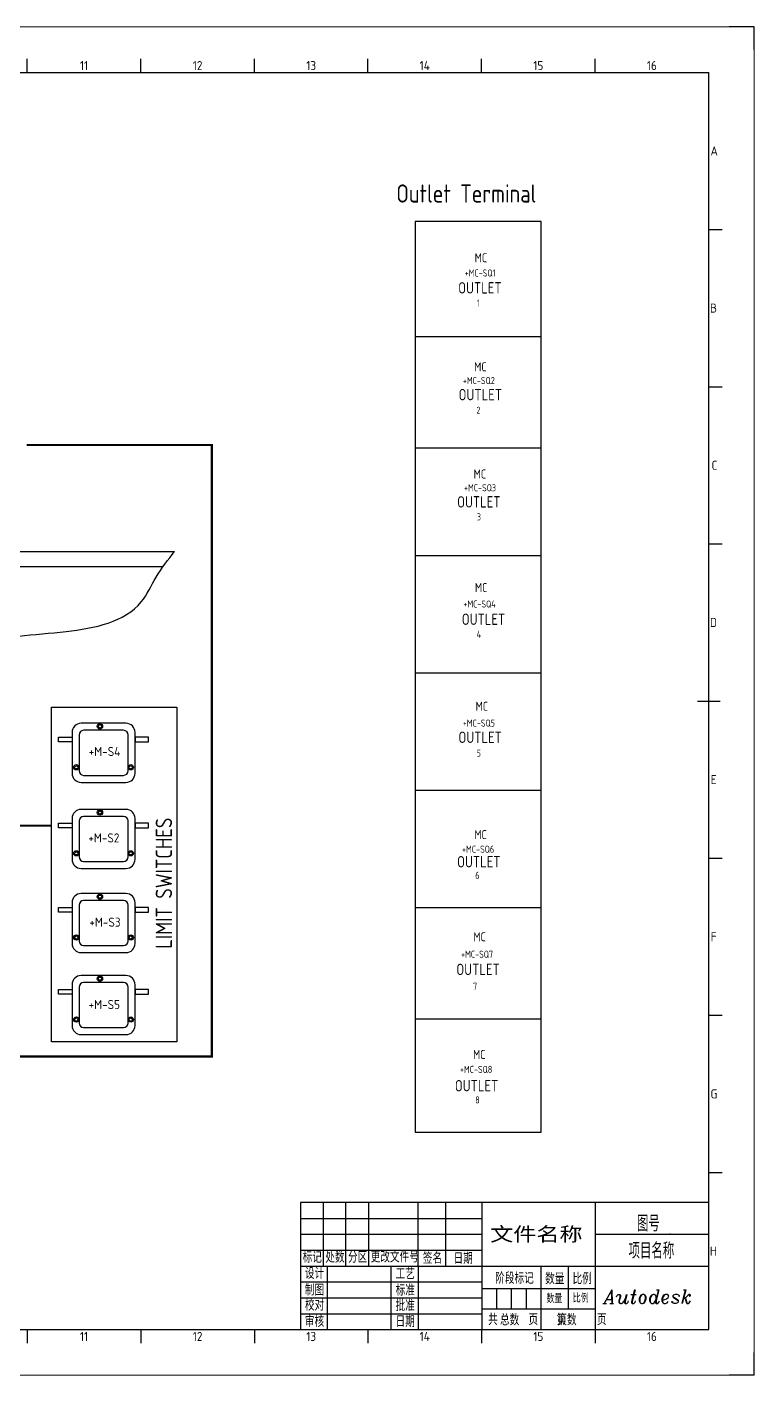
# Model space of a CAD drawing. Header units: millimetres. Extents: x 0 to 841, y 0 to 594.
# Drawn here: x 520 to 841, y 0 to 594 of the extents above; entities that cross this region are included whole.
import ezdxf
from ezdxf.enums import TextEntityAlignment as Align

# ---------------------------------------------------------------- set-up
doc = ezdxf.new("R2010")
doc.units = ezdxf.units.MM
doc.header["$LTSCALE"] = 12
for name, color, linetype in [('AE_BOR', 1, 'Continuous'), ('PDESC', 142, 'Continuous'), ('PLOC', 8, 'Continuous'), ('PSYMS', 7, 'Continuous'), ('PTAG', 150, 'Continuous'), ('图框_外框线', 7, 'Continuous'), ('图框_标题栏属性', 1, 'Continuous'), ('图框_标题栏文字', 6, 'Continuous')]:
    doc.layers.add(name, color=color, linetype=linetype)
doc.styles.get("Standard").update_dxf_attribs({"font": 'txt.shx', "bigfont": 'gbcbig.shx'})
doc.styles.add('WD', font='romans.shx', dxfattribs={"bigfont": 'gbcbig.shx'})
doc.styles.add('WD_IEC', font='isocp2.shx', dxfattribs={"width": 0.9, "height": 4, "bigfont": 'gbcbig.shx'})
doc.styles.add('工程字', font='gbenor.shx', dxfattribs={"bigfont": 'gbcbig.shx'})

# ---------------------------------------------------------------- blocks, each defined once
blk = doc.blocks.new('gb_a1')
for p, q in [((20, 574), (821, 574)), ((821, 20), (821, 574)), ((20, 20), (821, 20))]:
    blk.add_line(p, q)
at = {"layer": 'AE_BOR', "color": 1, "lineweight": 15}
for p, q in [((0, 594), (841, 594)), ((841, 594), (841, 0)), ((841, 0), (0, 0))]:
    blk.add_line(p, q, dxfattribs=at)
at = {"layer": 'AE_BOR', "lineweight": 30}
for p, q in [((841, 594), (830, 594)), ((841, 584), (841, 594)), ((841, 0), (841, 10)), ((841, 0), (830, 0))]:
    blk.add_line(p, q, dxfattribs=at)
at = {"layer": 'AE_BOR'}
for p, q in [((520.625, 574), (520.625, 580)), ((570.6875, 574), (570.6875, 580)), ((620.75, 574), (620.75, 580)), ((670.8125, 574), (670.8125, 580)), ((720.875, 574), (720.875, 580)), ((770.9375, 574), (770.9375, 580)), ((821, 504.75), (827, 504.75)), ((821, 435.5), (827, 435.5)), ((821, 366.25), (827, 366.25)), ((821, 227.75), (827, 227.75)), ((821, 158.5), (827, 158.5)), ((821, 89.25), (827, 89.25)), ((520.625, 20), (520.625, 14)), ((570.6875, 20), (570.6875, 14)), ((620.75, 20), (620.75, 14)), ((670.8125, 20), (670.8125, 14)), ((720.875, 20), (720.875, 14)), ((770.9375, 20), (770.9375, 14))]:
    blk.add_line(p, q, dxfattribs=at)
at = {"layer": 'AE_BOR', "color": 2, "lineweight": 30}
blk.add_line((816, 297), (826, 297), dxfattribs=at)
at = {"layer": 'AE_BOR', "style": 'WD_IEC'}
for s, p in [('11', (545.65625, 575)), ('12', (595.71875, 575)), ('13', (645.78125, 575)), ('14', (695.84375, 575)), ('15', (745.90625, 575)), ('16', (795.96875, 575)), ('11', (545.65625, 15)), ('12', (595.71875, 15)), ('13', (645.78125, 15)), ('14', (695.84375, 15)), ('15', (745.90625, 15)), ('16', (795.96875, 15))]:
    blk.add_text(s, height=4, dxfattribs=at).set_placement(p, align=Align.CENTER)
for s, p in [('A', (825.04762, 539.375)), ('B', (824.66667, 470.125)), ('C', (824.85714, 400.875)), ('D', (824.66667, 331.625)), ('E', (824.47619, 262.375)), ('F', (824.47619, 193.125)), ('G', (824.85714, 123.875)), ('H', (824.66667, 54.625))]:
    blk.add_text(s, height=4, dxfattribs=at).set_placement(p, align=Align.MIDDLE_RIGHT)
blk = doc.blocks.new('wd_ptag')
at = {"style": 'WD_IEC', "width": 0.9, "flags": 1}
blk.add_attdef('P_ITEM', text='', height=0.125, dxfattribs=at).set_placement((0, 0.469), align=Align.CENTER)
at = {"style": 'WD_IEC'}
for tag, width, p in [('INST', 0.8, (0, 0.312)), ('LOC', 0.8, (0, 0.156)), ('P_TAG1', 0.9, (0, 0)), ('DESC2', 0.9, (0, -0.344)), ('DESC1', 0.9, (0, -0.188)), ('DESC3', 0.9, (0, -0.5)), ('MFG', 0.9, (0, -0.656)), ('CAT', 0.9, (0, -0.812))]:
    blk.add_attdef(tag, text='', height=0.125, dxfattribs=dict(at, width=width)).set_placement(p, align=Align.CENTER)
at = {"linetype": 'Continuous', "style": 'WD_IEC'}
for tag, flags, p in [('RATING2', 9, (0.344, -0.187)), ('RATING4', 9, (0.344, -0.202)), ('RATING3', 9, (0.344, -0.218)), ('RATING8', 9, (0.344, -0.234)), ('RATING1', 9, (0.344, -0.171)), ('RATING10', 9, (0.344, -0.312)), ('RATING12', 9, (0.344, -0.327)), ('RATING11', 9, (0.344, -0.343)), ('RATING7', 9, (0.344, -0.249)), ('RATING6', 9, (0.344, -0.265)), ('RATING5', 9, (0.344, -0.281)), ('RATING9', 9, (0.344, -0.296)), ('WDBLKNAM', 1, (0.359, -0.369)), ('ASSYCODE', 9, (0.016, -0.859))]:
    blk.add_attdef(tag, text='', height=0.01, dxfattribs=dict(at, flags=flags)).set_placement(p, align=Align.CENTER)
blk = doc.blocks.new('CR115E7')
for p, q in [((5.47, 4.84), (0.53, 4.84)), ((-0.47, 3.84), (-0.47, -0.66)), ((0.3, 3.57), (0.3, -0.39)), ((5.2, 4.07), (0.8, 4.07)), ((5.7, -0.39), (5.7, 3.57)), ((6.47, -0.66), (6.47, 3.84)), ((0.8, -0.89), (5.2, -0.89)), ((0.53, -1.66), (5.47, -1.66))]:
    blk.add_line(p, q)
for points in [[(-0.47, 2.81), (-1.97, 2.81), (-1.97, 3.31), (-0.47, 3.31)], [(6.47, 2.81), (7.97, 2.81), (7.97, 3.31), (6.47, 3.31)]]:
    blk.add_lwpolyline(points, close=True)
for centre, radius in [((2.6, 4.5), 0.29), ((2.6, 4.5), 0.176), ((0, 0), 0.29), ((0, 0), 0.176), ((6, 0), 0.29), ((6, 0), 0.176)]:
    blk.add_circle(centre, radius)
for centre, radius, start, end in [((0.53, 3.84), 1, 90, 180), ((5.47, 3.84), 1, 0, 90), ((0.8, 3.57), 0.5, 90, 180), ((5.2, 3.57), 0.5, 0, 90), ((0.53, -0.66), 1, 180, 270), ((0.8, -0.39), 0.5, 180, 270), ((5.2, -0.39), 0.5, 270, 0), ((5.47, -0.66), 1, 270, 0)]:
    blk.add_arc(centre, radius, start, end)
blk = doc.blocks.new('CorpLogoBlock')
at = {"insert": (-46.09, 17.54), "char_height": 6, "width": 37.2055, "attachment_point": 1, "style": '工程字'}
blk.add_mtext('{\\Fitalic|c0;Autodesk}', dxfattribs=at)
blk = doc.blocks.new('GB_TitleBlock')
at = {"lineweight": -3}
for p, q in [((-50, 42), (0, 42)), ((-50, 28), (0, 28))]:
    blk.add_line(p, q, dxfattribs=at)
blk.add_point((-16.99, 42), dxfattribs=at)
at = {"layer": '图框_外框线'}
for p, q in [((-170, 56), (-170, 28)), ((-160, 28), (-160, 56)), ((-150, 56), (-150, 28)), ((-128, 28), (-128, 56)), ((-116, 56), (-116, 28)), ((-100, 56), (-100, 0)), ((-50, 56), (-50, 0)), ((-180, 49), (-100, 49)), ((-180, 42), (-100, 42)), ((-180, 35), (-100, 35)), ((-180, 28), (-50, 28)), ((-168, 0), (-168, 28)), ((-140, 0), (-140, 28)), ((-128, 28), (-128, 0)), ((-74, 28), (-74, 0)), ((-62, 28), (-62, 9)), ((-180, 21), (-100, 21)), ((-50, 18), (-100, 18)), ((-93.5, 18), (-93.5, 9)), ((-87, 18), (-87, 9)), ((-80.5, 18), (-80.5, 9)), ((-180, 14), (-100, 14)), ((-180, 7), (-100, 7)), ((-50, 9), (-100, 9))]:
    blk.add_line(p, q, dxfattribs=at)
blk.add_lwpolyline([(0, 56), (-180, 56), (-180, 0), (0, 0), (0, 56)], dxfattribs=at)
at = {"style": 'WD', "flags": 1}
blk.add_attdef('WD_TB', (-168.38, 50.46), '', height=2, dxfattribs=at)
at = {"layer": '图框_标题栏属性', "style": '工程字'}
for tag, p in [('REV3', (-179.58, 50.91)), ('REV2', (-179.43, 43.49)), ('REV1', (-179.43, 36.77))]:
    blk.add_attdef(tag, p, '', height=3, dxfattribs=at)
for tag, height, width, p, p2 in [('REV3DET', 3, 13.288798, (-148.76, 50.77), (-130.49, 50.77)), ('BY3', 3, 6.930672, (-126.95, 50.77), (-117.42, 50.77)), ('RD3', 3, 9.096075, (-114.66, 50.77), (-102.16, 50.77)), ('REV2DET', 3, 1.39216, (-148.76, 43.77), (-130.49, 43.77)), ('BY2', 3, 6.930672, (-126.95, 43.77), (-117.42, 43.77)), ('RD2', 3, 9.096075, (-114.66, 43.77), (-102.16, 43.77)), ('文件名称', 7, 2.04191, (-96.3, 38.33), (-55.63, 38.33)), ('REV1DET', 3, 13.288798, (-148.76, 36.77), (-130.49, 36.77)), ('BY1', 3, 6.930672, (-126.95, 36.77), (-117.42, 36.77)), ('RD1', 3, 9.096075, (-114.66, 36.77), (-102.16, 36.77))]:
    blk.add_attdef(tag, text='', height=height, dxfattribs=dict(at, width=width)).set_placement(p, p2, align=Align.FIT)
for tag, p in [('图号', (-26.57, 46.93)), ('项目名称', (-25.25, 35.16))]:
    blk.add_attdef(tag, text='', height=7, dxfattribs=at).set_placement(p, align=Align.MIDDLE)
at = {"layer": '图框_标题栏属性', "lineweight": -3}
for tag, p in [('设计', (-163.59, 22.3)), ('工艺', (-123.59, 22.3)), ('制图', (-163.59, 15.3)), ('标准', (-123.59, 15.3)), ('校对', (-163.59, 8.3)), ('批准', (-123.59, 8.3)), ('审核', (-163.59, 1.3)), ('日期', (-123.59, 1.3))]:
    blk.add_attdef(tag, p, '', height=5, dxfattribs=at)
at = {"layer": '图框_标题栏属性', "style": '工程字'}
for tag, height, p in [('数量', 3.5, (-68.02, 13.58)), ('比例', 3.5, (-56.4, 13.74)), ('总数', 5, (-87.74, 4.36)), ('页数', 5, (-62.45, 4.36))]:
    blk.add_attdef(tag, text='', height=height, dxfattribs=at).set_placement(p, align=Align.MIDDLE_CENTER)
at = {"layer": '图框_标题栏文字', "style": '工程字'}
for s, p in [('标记', (-179, 29.44)), ('处数', (-169, 29.44)), ('分区', (-159, 29.44)), ('更改文件号', (-149, 29.59)), ('签名', (-126, 29)), ('日期', (-112.47, 28.98)), ('设计', (-177.99, 22.35)), ('工艺', (-138.02, 22.15)), ('阶段标记', (-94.11, 20.2)), ('数量', (-72.11, 20)), ('比例', (-60, 20)), ('制图', (-178.04, 15.02)), ('标准', (-137.99, 14.92)), ('校对', (-177.99, 8.33)), ('批准', (-138.02, 8.15)), ('审核', (-177.99, 1.15)), ('日期', (-138.02, 1.15)), ('共     页   第     页', (-97.24, 2))]:
    blk.add_text(s, height=5, dxfattribs=at).set_placement(p)

msp = doc.modelspace()

# ---------------------------------------------------------------- linework, layer by layer
for p, q in [((747.18, 457.51), (691.61, 457.51)), ((747.18, 408.38), (691.61, 408.38)), ((119.16, 362.9), (585.55, 362.89)), ((747.18, 360.94), (691.61, 360.94)), ((119.16, 356.33), (580.57, 356.33)), ((747.18, 309.27), (691.61, 309.27)), ((747.18, 257.6), (691.61, 257.6)), ((747.18, 205.92), (691.61, 205.92)), ((747.18, 156.79), (691.61, 156.79))]:
    msp.add_line(p, q)
for points in [[(691.61, 508.24), (691.61, 107.07), (747.18, 107.07), (747.18, 508.24)], [(531.28, 294.25), (586.6, 294.25), (586.6, 146.78), (531.28, 146.78)]]:
    msp.add_lwpolyline(points, close=True)
at = {"const_width": 1}
msp.add_lwpolyline([(520.33, 409.81), (602.01, 409.81), (602.01, 140.32), (504.71, 140.32)], dxfattribs=at)
at = {"color": 4, "const_width": 1}
msp.add_lwpolyline([(531.28, 242.08), (516.07, 242.08)], dxfattribs=at)
msp.add_spline([(473.44, 259.92), (474.85, 263.68), (473.44, 266.48), (469.96, 278.86), (471.05, 301.09), (496.55, 321.15), (537.8, 327.65), (570.9, 340.67), (577.41, 351.51), (585.55, 362.89)], degree=3)

# ---------------------------------------------------------------- block references
for name, p in [('gb_a1', (0, 0)), ('CorpLogoBlock', (821, 20))]:
    msp.add_blockref(name, p)
ref = msp.add_blockref('GB_TitleBlock', (821, 20))
ref.add_attrib('页数', '页数', dxfattribs={"layer": '图框_标题栏属性', "height": 5, "style": '工程字'}).set_placement((758.55, 24.36), align=Align.MIDDLE_CENTER)
ref.add_attrib('总数', '总数', dxfattribs={"layer": '图框_标题栏属性', "height": 5, "style": '工程字'}).set_placement((733.26, 24.36), align=Align.MIDDLE_CENTER)
ref.add_attrib('比例', '比例', dxfattribs={"layer": '图框_标题栏属性', "height": 3.5, "style": '工程字'}).set_placement((764.6, 33.74), align=Align.MIDDLE_CENTER)
ref.add_attrib('数量', '数量', dxfattribs={"layer": '图框_标题栏属性', "height": 3.5, "style": '工程字'}).set_placement((752.98, 33.58), align=Align.MIDDLE_CENTER)
ref.add_attrib('项目名称', '项目名称', dxfattribs={"layer": '图框_标题栏属性', "height": 7, "style": '工程字'}).set_placement((795.75, 55.16), align=Align.MIDDLE)
ref.add_attrib('图号', '图号', dxfattribs={"layer": '图框_标题栏属性', "height": 7, "style": '工程字'}).set_placement((794.43, 66.93), align=Align.MIDDLE)
ref.add_attrib('文件名称', '文件名称', dxfattribs={"layer": '图框_标题栏属性', "height": 7, "style": '工程字', "width": 2.04191}).set_placement((724.7, 58.33), (765.37, 58.33), align=Align.FIT)
at = {"layer": 'PSYMS'}
ref = msp.add_blockref('wd_ptag', (717.99, 484.13), dxfattribs=dict(at, xscale=25, yscale=25, zscale=25))
ref.add_attrib('P_TAG1', '+MC-SQ1', dxfattribs={"layer": 'PTAG', "height": 3.125, "style": 'WD_IEC', "width": 0.9}).set_placement((720.23, 484.03), align=Align.CENTER)
ref.add_attrib('DESC1', 'OUTLET', dxfattribs={"layer": 'PDESC', "height": 5, "style": 'WD_IEC', "width": 0.9}).set_placement((720.15, 476.54), align=Align.CENTER)
ref.add_attrib('DESC2', '1', dxfattribs={"layer": 'PDESC', "height": 3.12, "style": 'WD_IEC', "width": 0.9}).set_placement((719.4, 470.76), align=Align.CENTER)
ref.add_attrib('LOC', 'MC', dxfattribs={"layer": 'PLOC', "height": 4, "style": 'WD_IEC', "width": 0.9}).set_placement((720.6, 490.3), align=Align.CENTER)
ref = msp.add_blockref('wd_ptag', (717.24, 435.38), dxfattribs=dict(at, xscale=25, yscale=25, zscale=25))
ref.add_attrib('P_TAG1', '+MC-SQ2', dxfattribs={"layer": 'PTAG', "height": 3.125, "style": 'WD_IEC', "width": 0.9}).set_placement((719.69, 436.64), align=Align.CENTER)
ref.add_attrib('DESC1', 'OUTLET', dxfattribs={"layer": 'PDESC', "height": 5, "style": 'WD_IEC', "width": 0.9}).set_placement((720.32, 429.49), align=Align.CENTER)
ref.add_attrib('DESC2', '2', dxfattribs={"layer": 'PDESC', "height": 3.12, "style": 'WD_IEC', "width": 0.9}).set_placement((719.5, 423.56), align=Align.CENTER)
ref.add_attrib('LOC', 'MC', dxfattribs={"layer": 'PLOC', "height": 4, "style": 'WD_IEC', "width": 0.9}).set_placement((720.38, 442.26), align=Align.CENTER)
ref = msp.add_blockref('wd_ptag', (712.4, 385.34), dxfattribs=dict(at, xscale=25, yscale=25, zscale=25))
ref.add_attrib('P_TAG1', '+MC-SQ3', dxfattribs={"layer": 'PTAG', "height": 3.125, "style": 'WD_IEC', "width": 0.9}).set_placement((720.2, 389.4), align=Align.CENTER)
ref.add_attrib('DESC1', 'OUTLET', dxfattribs={"layer": 'PDESC', "height": 5, "style": 'WD_IEC', "width": 0.9}).set_placement((719.68, 382.24), align=Align.CENTER)
ref.add_attrib('DESC2', '3', dxfattribs={"layer": 'PDESC', "height": 3.12, "style": 'WD_IEC', "width": 0.9}).set_placement((719.74, 376.54), align=Align.CENTER)
ref.add_attrib('LOC', 'MC', dxfattribs={"layer": 'PLOC', "height": 4, "style": 'WD_IEC', "width": 0.9}).set_placement((720.14, 395.02), align=Align.CENTER)
ref = msp.add_blockref('wd_ptag', (716.57, 333.61), dxfattribs=dict(at, xscale=25, yscale=25, zscale=25))
ref.add_attrib('P_TAG1', '+MC-SQ4', dxfattribs={"layer": 'PTAG', "height": 3.125, "style": 'WD_IEC', "width": 0.9}).set_placement((719.98, 338.17), align=Align.CENTER)
ref.add_attrib('DESC1', 'OUTLET', dxfattribs={"layer": 'PDESC', "height": 5, "style": 'WD_IEC', "width": 0.9}).set_placement((721.74, 330.52), align=Align.CENTER)
ref.add_attrib('DESC2', '4', dxfattribs={"layer": 'PDESC', "height": 3.12, "style": 'WD_IEC', "width": 0.9}).set_placement((719.72, 324.87), align=Align.CENTER)
ref.add_attrib('LOC', 'MC', dxfattribs={"layer": 'PLOC', "height": 4, "style": 'WD_IEC', "width": 0.9}).set_placement((720.7, 345), align=Align.CENTER)
ref = msp.add_blockref('wd_ptag', (714.8, 283.35), dxfattribs=dict(at, xscale=25, yscale=25, zscale=25))
ref.add_attrib('P_TAG1', '+MC-SQ5', dxfattribs={"layer": 'PTAG', "height": 3.125, "style": 'WD_IEC', "width": 0.9}).set_placement((719.71, 285.71), align=Align.CENTER)
ref.add_attrib('DESC1', 'OUTLET', dxfattribs={"layer": 'PDESC', "height": 5, "style": 'WD_IEC', "width": 0.9}).set_placement((720.25, 278.5), align=Align.CENTER)
ref.add_attrib('DESC2', '5', dxfattribs={"layer": 'PDESC', "height": 3.12, "style": 'WD_IEC', "width": 0.9}).set_placement((719.66, 272.49), align=Align.CENTER)
ref.add_attrib('LOC', 'MC', dxfattribs={"layer": 'PLOC', "height": 4, "style": 'WD_IEC', "width": 0.9}).set_placement((721, 292.68), align=Align.CENTER)
ref = msp.add_blockref('CR115E7', (542.25, 267.8), dxfattribs=dict(at, xscale=4, yscale=4, zscale=4))
ref.add_attrib('P_TAG1', '+M-S4', dxfattribs={"layer": 'PTAG', "height": 4, "style": 'WD_IEC'}).set_placement((554.67, 272.75), align=Align.CENTER)
ref = msp.add_blockref('CR115E7', (542.25, 229.88), dxfattribs=dict(at, xscale=4, yscale=4, zscale=4))
ref.add_attrib('P_TAG1', '+M-S2', dxfattribs={"layer": 'PTAG', "height": 4, "style": 'WD_IEC'}).set_placement((554.39, 234.68), align=Align.CENTER)
ref = msp.add_blockref('wd_ptag', (711.3, 230.15), dxfattribs=dict(at, xscale=25, yscale=25, zscale=25))
ref.add_attrib('P_TAG1', '+MC-SQ6', dxfattribs={"layer": 'PTAG', "height": 3.125, "style": 'WD_IEC', "width": 0.9}).set_placement((719.35, 230.15), align=Align.CENTER)
ref.add_attrib('DESC1', 'OUTLET', dxfattribs={"layer": 'PDESC', "height": 5, "style": 'WD_IEC', "width": 0.9}).set_placement((719.67, 223.68), align=Align.CENTER)
ref.add_attrib('DESC2', '6', dxfattribs={"layer": 'PDESC', "height": 3.12, "style": 'WD_IEC', "width": 0.9}).set_placement((719.04, 218.64), align=Align.CENTER)
ref.add_attrib('LOC', 'MC', dxfattribs={"layer": 'PLOC', "height": 4, "style": 'WD_IEC', "width": 0.9}).set_placement((720.46, 236.14), align=Align.CENTER)
ref = msp.add_blockref('CR115E7', (542.25, 192.78), dxfattribs=dict(at, xscale=4, yscale=4, zscale=4))
ref.add_attrib('P_TAG1', '+M-S3', dxfattribs={"layer": 'PTAG', "height": 4, "style": 'WD_IEC'}).set_placement((554.88, 197.55), align=Align.CENTER)
ref = msp.add_blockref('wd_ptag', (708.96, 183.38), dxfattribs=dict(at, xscale=25, yscale=25, zscale=25))
ref.add_attrib('P_TAG1', '+MC-SQ7', dxfattribs={"layer": 'PTAG', "height": 3.125, "style": 'WD_IEC', "width": 0.9}).set_placement((718.9, 183.85), align=Align.CENTER)
ref.add_attrib('DESC1', 'OUTLET', dxfattribs={"layer": 'PDESC', "height": 5, "style": 'WD_IEC', "width": 0.9}).set_placement((719.32, 176.23), align=Align.CENTER)
ref.add_attrib('DESC2', '7', dxfattribs={"layer": 'PDESC', "height": 3.12, "style": 'WD_IEC', "width": 0.9}).set_placement((718.04, 169.76), align=Align.CENTER)
ref.add_attrib('LOC', 'MC', dxfattribs={"layer": 'PLOC', "height": 4, "style": 'WD_IEC', "width": 0.9}).set_placement((720.03, 191.09), align=Align.CENTER)
ref = msp.add_blockref('CR115E7', (542.25, 156.64), dxfattribs=dict(at, xscale=4, yscale=4, zscale=4))
ref.add_attrib('P_TAG1', '+M-S5', dxfattribs={"layer": 'PTAG', "height": 4, "style": 'WD_IEC'}).set_placement((554.57, 161.25), align=Align.CENTER)
ref = msp.add_blockref('wd_ptag', (713.32, 134.07), dxfattribs=dict(at, xscale=25, yscale=25, zscale=25))
ref.add_attrib('P_TAG1', '+MC-SQ8', dxfattribs={"layer": 'PTAG', "height": 3.125, "style": 'WD_IEC', "width": 0.9}).set_placement((718.47, 133.12), align=Align.CENTER)
ref.add_attrib('DESC1', 'OUTLET', dxfattribs={"layer": 'PDESC', "height": 5, "style": 'WD_IEC', "width": 0.9}).set_placement((718.68, 124.99), align=Align.CENTER)
ref.add_attrib('DESC2', '8', dxfattribs={"layer": 'PDESC', "height": 3.12, "style": 'WD_IEC', "width": 0.9}).set_placement((719.08, 119.67), align=Align.CENTER)
ref.add_attrib('LOC', 'MC', dxfattribs={"layer": 'PLOC', "height": 4, "style": 'WD_IEC', "width": 0.9}).set_placement((719.89, 139.25), align=Align.CENTER)

# ---------------------------------------------------------------- texts
at = {"style": 'WD_IEC', "width": 0.9}
msp.add_text('Outlet Terminal', height=8, dxfattribs=at).set_placement((683.29, 516.61))
at = {"layer": 'PSYMS', "style": 'WD_IEC', "width": 0.9}
msp.add_text('LIMIT SWITCHES', height=7.2319, rotation=90, dxfattribs=at).set_placement((584.45, 187.87))

doc.saveas('drawing.dxf')
